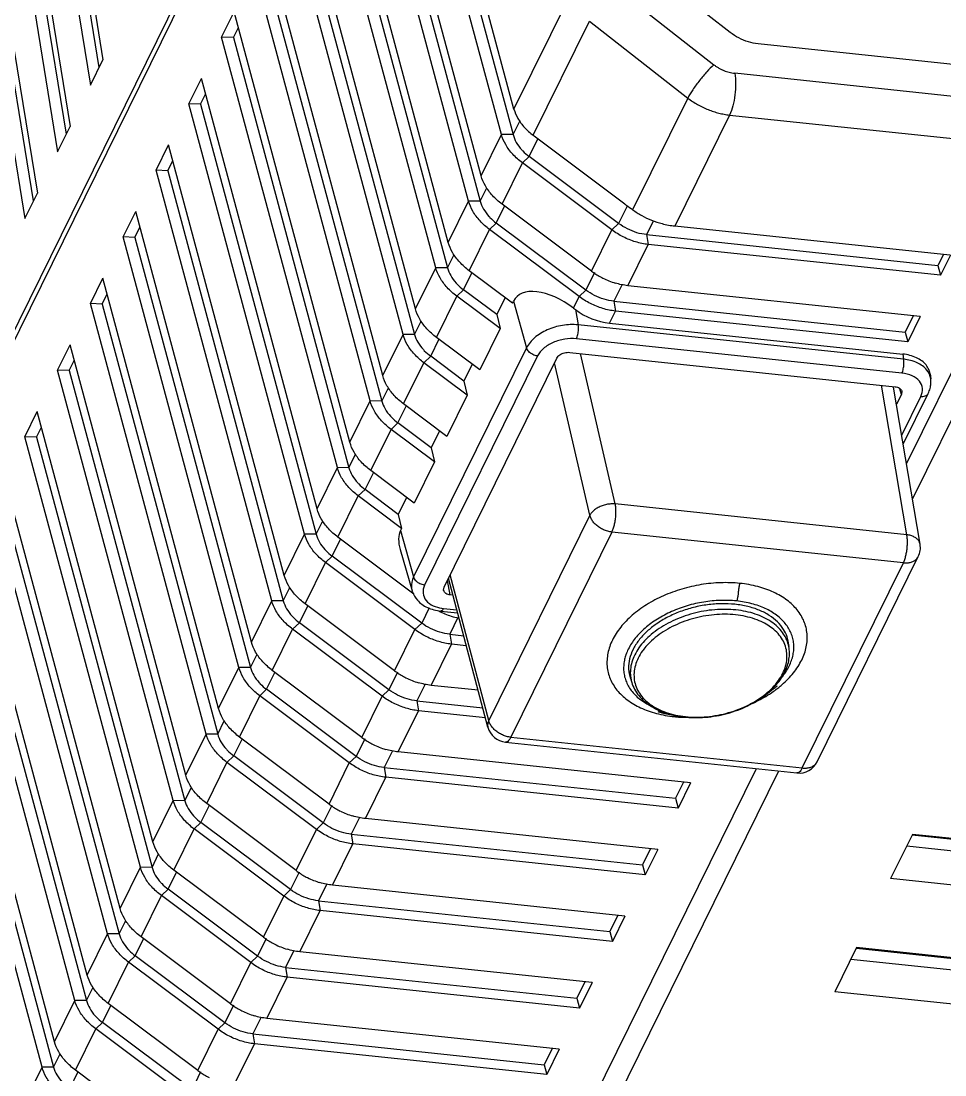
# Model space of a CAD drawing. Header units: millimetres. Extents: x 10368 to 13229, y -13270 to -11269.
# Drawn here: x 12206.8 to 12252.3, y -13007.7 to -12955.7 of the extents above; entities that cross this region are included whole.
import ezdxf

# ---------------------------------------------------------------- set-up
doc = ezdxf.new("R2010")
doc.units = ezdxf.units.MM

# ---------------------------------------------------------------- blocks, each defined once
blk = doc.blocks.new('u59')
at = {"color": 7, "linetype": 'Continuous'}
for p, q in [((320.099, 728.519), (377.836, 845.779)), ((321.196, 728.403), (375.279, 838.242)), ((336.591, 664.301), (419.707, 833.107)), ((336.658, 663.944), (419.76, 832.721)), ((350.328, 746.565), (354.738, 743.261)), ((357.385, 745.147), (356.384, 743.114)), ((272.368, 744.148), (317.319, 739.398)), ((348.568, 743.351), (348.993, 744.215)), ((348.993, 744.215), (353.403, 740.911)), ((349.327, 744.532), (353.737, 741.228)), ((355.02, 744.195), (354.595, 743.332)), ((346.918, 743.998), (345.917, 741.965)), ((330.898, 742.235), (331.514, 743.487)), ((331.643, 742.998), (331.514, 743.487)), ((331.514, 743.487), (345.917, 741.965)), ((348.711, 743.281), (347.71, 741.248)), ((348.711, 743.281), (353.121, 739.977)), ((354.738, 743.261), (353.737, 741.228)), ((355.813, 743.119), (355.487, 742.458)), ((361.509, 721.914), (355.813, 743.119)), ((355.813, 743.119), (356.384, 743.114)), ((356.384, 743.114), (362.086, 721.89)), ((331.249, 742.198), (331.643, 742.998)), ((345.997, 741.482), (331.643, 742.998)), ((316.527, 737.788), (272.428, 742.447)), ((330.898, 742.235), (345.301, 740.714)), ((271.298, 741.974), (316.249, 737.225)), ((316.252, 737.252), (272.39, 741.887)), ((345.59, 740.655), (345.997, 741.482)), ((345.997, 741.482), (345.917, 741.965)), ((355.768, 741.863), (354.767, 739.83)), ((355.768, 741.863), (361.469, 720.639)), ((347.376, 740.931), (347.71, 741.248)), ((347.71, 741.248), (352.12, 737.944)), ((353.403, 740.911), (353.737, 741.228)), ((345.301, 740.714), (344.3, 738.681)), ((346.951, 740.067), (347.376, 740.931)), ((347.376, 740.931), (351.786, 737.627)), ((353.403, 740.911), (352.978, 740.047)), ((329.281, 738.951), (329.897, 740.203)), ((330.026, 739.714), (329.897, 740.203)), ((329.897, 740.203), (344.3, 738.681)), ((347.094, 739.997), (346.093, 737.964)), ((347.094, 739.997), (351.504, 736.693)), ((353.121, 739.977), (352.12, 737.944)), ((316.249, 737.225), (317.319, 739.398)), ((329.632, 738.914), (330.026, 739.714)), ((344.38, 738.198), (330.026, 739.714)), ((354.196, 739.835), (353.87, 739.174)), ((359.892, 718.63), (354.196, 739.835)), ((354.196, 739.835), (354.767, 739.83)), ((354.767, 739.83), (360.468, 718.606)), ((329.281, 738.951), (343.684, 737.43)), ((269.619, 738.565), (314.571, 733.816)), ((344.38, 738.198), (344.3, 738.681)), ((354.151, 738.579), (353.15, 736.546)), ((354.151, 738.579), (359.852, 717.354)), ((343.973, 737.371), (344.38, 738.198)), ((345.759, 737.646), (346.093, 737.964)), ((346.093, 737.964), (350.503, 734.66)), ((351.786, 737.627), (352.12, 737.944)), ((343.684, 737.43), (342.683, 735.397)), ((345.334, 736.783), (345.759, 737.646)), ((345.759, 737.646), (350.169, 734.342)), ((351.786, 737.627), (351.361, 736.763)), ((313.778, 732.205), (269.679, 736.864)), ((327.664, 735.667), (328.28, 736.918)), ((328.409, 736.43), (328.28, 736.918)), ((328.28, 736.918), (342.683, 735.397)), ((268.549, 736.391), (313.5, 731.642)), ((313.503, 731.669), (269.641, 736.304)), ((328.015, 735.63), (328.409, 736.43)), ((342.763, 734.914), (328.409, 736.43)), ((345.477, 736.713), (344.476, 734.68)), ((345.477, 736.713), (349.887, 733.409)), ((351.504, 736.693), (350.503, 734.66)), ((352.579, 736.551), (352.253, 735.89)), ((358.275, 715.346), (352.579, 736.551)), ((352.579, 736.551), (353.15, 736.546)), ((353.15, 736.546), (358.851, 715.322)), ((327.664, 735.667), (342.067, 734.145)), ((342.763, 734.914), (342.683, 735.397)), ((352.534, 735.295), (351.533, 733.262)), ((352.534, 735.295), (358.235, 714.07)), ((342.356, 734.087), (342.763, 734.914)), ((343.717, 733.499), (344.142, 734.362)), ((344.142, 734.362), (344.476, 734.68)), ((344.142, 734.362), (348.552, 731.058)), ((344.476, 734.68), (348.886, 731.376)), ((350.169, 734.342), (349.744, 733.479)), ((350.169, 734.342), (350.503, 734.66)), ((313.5, 731.642), (314.571, 733.816)), ((342.067, 734.145), (341.066, 732.113)), ((326.047, 732.383), (326.663, 733.634)), ((326.398, 732.346), (326.792, 733.146)), ((326.792, 733.146), (326.663, 733.634)), ((326.663, 733.634), (341.066, 732.113)), ((341.146, 731.63), (326.792, 733.146)), ((343.86, 733.429), (342.859, 731.396)), ((343.86, 733.429), (348.27, 730.125)), ((349.887, 733.409), (348.886, 731.376)), ((350.962, 733.267), (350.636, 732.605)), ((356.658, 712.062), (350.962, 733.267)), ((350.962, 733.267), (351.533, 733.262)), ((351.533, 733.262), (357.234, 712.037)), ((326.047, 732.383), (340.45, 730.861)), ((341.146, 731.63), (341.066, 732.113)), ((340.739, 730.803), (341.146, 731.63)), ((350.917, 732.011), (349.916, 729.978)), ((350.917, 732.011), (356.618, 710.786)), ((342.1, 730.215), (342.525, 731.078)), ((342.525, 731.078), (342.859, 731.396)), ((342.525, 731.078), (346.935, 727.774)), ((342.859, 731.396), (347.269, 728.092)), ((348.552, 731.058), (348.886, 731.376)), ((340.45, 730.861), (339.449, 728.828)), ((348.552, 731.058), (348.127, 730.195)), ((324.43, 729.099), (325.046, 730.35)), ((325.175, 729.862), (325.046, 730.35)), ((325.046, 730.35), (339.449, 728.828)), ((342.243, 730.145), (341.242, 728.112)), ((342.243, 730.145), (346.653, 726.841)), ((348.27, 730.125), (347.269, 728.092)), ((324.781, 729.062), (325.175, 729.862)), ((339.529, 728.345), (325.175, 729.862)), ((349.345, 729.983), (349.019, 729.321)), ((355.041, 708.778), (349.345, 729.983)), ((349.345, 729.983), (349.916, 729.978)), ((349.916, 729.978), (355.617, 708.753)), ((324.43, 729.099), (338.833, 727.577)), ((71.156, 728.487), (325.201, 701.646)), ((333.551, 727.097), (319.19, 728.615)), ((339.529, 728.345), (339.449, 728.828)), ((349.3, 728.727), (348.299, 726.694)), ((349.3, 728.727), (355.001, 707.502)), ((318.188, 728.062), (313.207, 717.946)), ((318.924, 728.368), (313.943, 718.252)), ((333.285, 726.851), (318.924, 728.368)), ((339.122, 727.518), (339.529, 728.345)), ((340.908, 727.794), (341.242, 728.112)), ((341.242, 728.112), (345.652, 724.808)), ((346.935, 727.774), (347.269, 728.092)), ((338.833, 727.577), (337.832, 725.544)), ((340.483, 726.931), (340.908, 727.794)), ((340.908, 727.794), (345.318, 724.49)), ((346.935, 727.774), (346.51, 726.911)), ((328.304, 716.734), (333.285, 726.851)), ((340.626, 726.86), (339.625, 724.828)), ((340.626, 726.86), (345.036, 723.557)), ((346.653, 726.841), (345.652, 724.808)), ((347.728, 726.699), (347.402, 726.037)), ((353.424, 705.494), (347.728, 726.699)), ((347.728, 726.699), (348.299, 726.694)), ((348.299, 726.694), (354, 705.469)), ((329.393, 715.908), (334.374, 726.024)), ((334.374, 726.024), (336.275, 718.847)), ((334.413, 726.359), (336.358, 719.016)), ((334.536, 725.893), (337.832, 725.544)), ((325.324, 725.75), (325.297, 725.754)), ((325.369, 725.742), (325.324, 725.75)), ((325.413, 725.735), (325.369, 725.742)), ((325.455, 725.727), (325.413, 725.735)), ((325.497, 725.719), (325.455, 725.727)), ((325.539, 725.711), (325.497, 725.719)), ((325.579, 725.702), (325.539, 725.711)), ((325.618, 725.694), (325.579, 725.702)), ((325.657, 725.685), (325.618, 725.694)), ((325.695, 725.676), (325.657, 725.685)), ((325.732, 725.668), (325.695, 725.676)), ((325.768, 725.659), (325.732, 725.668)), ((325.804, 725.65), (325.768, 725.659)), ((325.839, 725.641), (325.804, 725.65)), ((325.873, 725.632), (325.839, 725.641)), ((325.907, 725.622), (325.873, 725.632)), ((325.939, 725.613), (325.907, 725.622)), ((325.972, 725.604), (325.939, 725.613)), ((326.004, 725.595), (325.972, 725.604)), ((326.049, 725.581), (326.004, 725.595)), ((337.912, 725.061), (334.666, 725.404)), ((337.912, 725.061), (337.832, 725.544)), ((347.683, 725.443), (346.682, 723.41)), ((347.683, 725.443), (353.384, 704.218)), ((337.505, 724.234), (337.912, 725.061)), ((320.182, 724.339), (320.15, 724.311)), ((320.208, 724.361), (320.182, 724.339)), ((320.235, 724.384), (320.208, 724.361)), ((320.263, 724.408), (320.235, 724.384)), ((320.292, 724.432), (320.263, 724.408)), ((320.322, 724.456), (320.292, 724.432)), ((320.352, 724.481), (320.322, 724.456)), ((320.384, 724.505), (320.352, 724.481)), ((320.416, 724.53), (320.384, 724.505)), ((320.449, 724.556), (320.416, 724.53)), ((320.484, 724.582), (320.449, 724.556)), ((320.52, 724.609), (320.484, 724.582)), ((320.558, 724.636), (320.52, 724.609)), ((334.895, 724.538), (337.216, 724.293)), ((338.866, 723.647), (339.291, 724.51)), ((339.291, 724.51), (339.625, 724.828)), ((339.291, 724.51), (343.701, 721.206)), ((339.625, 724.828), (344.035, 721.524)), ((345.318, 724.49), (344.893, 723.627)), ((345.318, 724.49), (345.652, 724.808)), ((327.469, 723.565), (327.351, 724.058)), ((337.216, 724.293), (336.215, 722.26)), ((339.009, 723.576), (338.008, 721.543)), ((339.009, 723.576), (343.419, 720.272)), ((345.036, 723.557), (344.035, 721.524)), ((346.111, 723.415), (345.785, 722.753)), ((351.807, 702.21), (346.111, 723.415)), ((346.111, 723.415), (346.682, 723.41)), ((346.682, 723.41), (352.383, 702.185)), ((322.507, 696.174), (68.462, 723.016)), ((319.681, 721.899), (319.588, 722.383)), ((335.478, 722.338), (336.215, 722.26)), ((336.295, 721.777), (336.215, 722.26)), ((336.295, 721.777), (335.607, 721.85)), ((335.888, 720.95), (336.295, 721.777)), ((346.066, 722.159), (345.065, 720.126)), ((346.066, 722.159), (351.767, 700.934)), ((337.305, 720.476), (337.674, 721.226)), ((337.674, 721.226), (338.008, 721.543)), ((337.674, 721.226), (342.084, 717.922)), ((338.008, 721.543), (342.418, 718.24)), ((343.701, 721.206), (343.276, 720.343)), ((343.701, 721.206), (344.035, 721.524)), ((68.209, 720.959), (322.254, 694.118)), ((336.734, 720.628), (335.908, 720.716)), ((336.601, 720.505), (335.945, 720.574)), ((343.419, 720.272), (342.418, 718.24)), ((336.138, 719.845), (336.269, 719.831)), ((336.269, 719.831), (336.41, 719.123)), ((338.059, 719.793), (341.802, 716.988)), ((344.494, 720.131), (344.168, 719.469)), ((350.19, 698.926), (344.494, 720.131)), ((344.494, 720.131), (345.065, 720.126)), ((345.065, 720.126), (350.766, 698.901)), ((69.971, 719.202), (321.099, 692.668)), ((336.573, 719.454), (331.011, 708.156)), ((331.967, 708.055), (337.53, 719.353)), ((336.597, 719.602), (336.573, 719.454)), ((338.735, 717.602), (338.149, 719.632)), ((332.509, 707.652), (338.072, 718.949)), ((338.713, 716.653), (338.072, 718.949)), ((344.449, 718.874), (343.448, 716.841)), ((344.449, 718.874), (350.15, 697.65)), ((313.943, 718.252), (328.304, 716.734)), ((342.084, 717.922), (342.418, 718.24)), ((342.084, 717.922), (341.659, 717.059)), ((313.118, 717.338), (314.424, 709.585)), ((313.777, 716.867), (315.017, 709.501)), ((313.777, 716.867), (328.138, 715.35)), ((338.665, 716.556), (338.713, 716.653)), ((338.832, 715.863), (338.665, 716.556)), ((338.665, 716.556), (340.801, 714.955)), ((341.802, 716.988), (340.801, 714.955)), ((342.877, 716.846), (342.551, 716.185)), ((348.573, 695.641), (342.877, 716.846)), ((342.877, 716.846), (343.448, 716.841)), ((343.448, 716.841), (349.149, 695.617)), ((329.393, 715.908), (331.128, 708.394)), ((338.42, 715.026), (338.832, 715.863)), ((338.832, 715.863), (340.467, 714.638)), ((342.832, 715.59), (341.831, 713.557)), ((342.832, 715.59), (348.533, 694.366)), ((307.774, 703.487), (313.494, 715.104)), ((328.138, 715.35), (329.85, 707.934)), ((337.048, 713.272), (338.049, 715.304)), ((338.049, 715.304), (340.185, 713.704)), ((340.467, 714.638), (340.042, 713.775)), ((340.467, 714.638), (340.801, 714.955)), ((340.185, 713.704), (339.184, 711.671)), ((341.26, 713.562), (340.934, 712.901)), ((346.956, 692.357), (341.26, 713.562)), ((341.26, 713.562), (341.831, 713.557)), ((341.831, 713.557), (347.532, 692.333)), ((308.871, 703.371), (313.788, 713.358)), ((337.215, 712.579), (337.048, 713.272)), ((337.048, 713.272), (339.184, 711.671)), ((313.95, 712.401), (312.717, 709.897)), ((336.803, 711.742), (337.215, 712.579)), ((337.215, 712.579), (338.85, 711.354)), ((314.024, 711.959), (313.085, 710.05)), ((335.431, 709.987), (336.432, 712.02)), ((336.432, 712.02), (338.568, 710.42)), ((341.215, 712.306), (340.214, 710.273)), ((341.215, 712.306), (346.916, 691.082)), ((356.658, 712.062), (356.411, 711.56)), ((357.234, 712.037), (356.618, 710.786)), ((356.658, 712.062), (357.234, 712.037)), ((338.85, 711.354), (338.425, 710.49)), ((338.85, 711.354), (339.184, 711.671)), ((314.041, 709.949), (314.281, 710.436)), ((338.568, 710.42), (337.567, 708.387)), ((314.02, 709.787), (314.041, 709.949)), ((314.041, 709.949), (314.11, 709.672)), ((335.598, 709.295), (335.431, 709.987)), ((335.431, 709.987), (337.567, 708.387)), ((339.643, 710.278), (339.317, 709.617)), ((345.339, 689.073), (339.643, 710.278)), ((339.643, 710.278), (340.214, 710.273)), ((340.214, 710.273), (345.915, 689.049)), ((330.383, 707.877), (314.345, 709.572)), ((335.186, 708.458), (335.598, 709.295)), ((335.598, 709.295), (337.233, 708.07)), ((312.63, 708.929), (312.594, 709.176)), ((314.014, 708.898), (330.051, 707.204)), ((333.814, 706.703), (334.815, 708.736)), ((334.815, 708.736), (336.951, 707.136)), ((339.598, 709.022), (338.597, 706.989)), ((339.598, 709.022), (345.299, 687.797)), ((355.041, 708.778), (354.794, 708.275)), ((355.617, 708.753), (355.001, 707.502)), ((355.041, 708.778), (355.617, 708.753)), ((313.976, 707.961), (313.929, 708.216)), ((313.929, 708.216), (329.966, 706.521)), ((337.233, 708.07), (337.567, 708.387)), ((328.423, 706.434), (313.976, 707.961)), ((337.233, 708.07), (336.808, 707.206)), ((313.111, 706.11), (313.727, 707.361)), ((313.856, 706.873), (313.727, 707.361)), ((313.727, 707.361), (328.13, 705.84)), ((333.15, 705.355), (332.509, 707.652)), ((313.462, 706.073), (313.856, 706.873)), ((328.21, 705.357), (313.856, 706.873)), ((333.981, 706.011), (333.814, 706.703)), ((333.814, 706.703), (335.95, 705.103)), ((336.951, 707.136), (335.95, 705.103)), ((338.026, 706.994), (337.7, 706.333)), ((343.722, 685.789), (338.026, 706.994)), ((338.026, 706.994), (338.597, 706.989)), ((338.597, 706.989), (344.298, 685.764)), ((328.423, 706.434), (328.13, 705.84)), ((330.105, 705.768), (329.966, 706.521)), ((313.111, 706.11), (327.514, 704.588)), ((328.21, 705.357), (328.13, 705.84)), ((330.204, 705.694), (329.923, 705.123)), ((333.569, 705.174), (333.981, 706.011)), ((333.981, 706.011), (335.616, 704.785)), ((337.981, 705.738), (336.98, 703.705)), ((337.981, 705.738), (343.682, 684.513)), ((327.803, 704.53), (328.21, 705.357)), ((329.589, 704.805), (329.923, 705.123)), ((329.923, 705.123), (334.333, 701.819)), ((333.198, 705.452), (333.15, 705.355)), ((333.198, 705.452), (335.334, 703.852)), ((335.616, 704.785), (335.95, 705.103)), ((353.424, 705.494), (353.177, 704.991)), ((354, 705.469), (353.384, 704.218)), ((353.424, 705.494), (354, 705.469)), ((327.514, 704.588), (326.513, 702.556)), ((329.164, 703.942), (329.589, 704.805)), ((329.589, 704.805), (333.999, 701.501)), ((335.616, 704.785), (335.191, 703.922)), ((311.62, 703.081), (312.11, 704.077)), ((312.239, 703.589), (312.11, 704.077)), ((312.11, 704.077), (326.513, 702.556)), ((311.97, 703.044), (312.239, 703.589)), ((326.593, 702.072), (312.239, 703.589)), ((329.307, 703.872), (328.306, 701.839)), ((329.307, 703.872), (333.717, 700.568)), ((335.334, 703.852), (334.333, 701.819)), ((336.409, 703.71), (336.083, 703.048)), ((342.105, 682.505), (336.409, 703.71)), ((336.409, 703.71), (336.98, 703.705)), ((336.98, 703.705), (342.681, 682.48)), ((326.593, 702.072), (326.513, 702.556)), ((326.256, 701.39), (326.593, 702.072)), ((336.364, 702.454), (335.363, 700.421)), ((336.364, 702.454), (342.065, 681.229)), ((351.807, 702.21), (351.56, 701.707)), ((352.383, 702.185), (351.767, 700.934)), ((351.807, 702.21), (352.383, 702.185)), ((322.507, 696.174), (325.201, 701.646)), ((327.568, 700.701), (327.972, 701.521)), ((327.972, 701.521), (328.306, 701.839)), ((327.972, 701.521), (332.382, 698.217)), ((328.306, 701.839), (332.716, 698.535)), ((333.999, 701.501), (333.574, 700.638)), ((333.999, 701.501), (334.333, 701.819)), ((357.23, 701.277), (356.614, 700.026)), ((360.633, 680.296), (357.23, 701.277)), ((324.57, 695.335), (327.281, 700.843)), ((327.66, 700.563), (332.07, 697.259)), ((333.717, 700.568), (332.716, 698.535)), ((334.792, 700.426), (334.466, 699.764)), ((340.488, 679.221), (334.792, 700.426)), ((334.792, 700.426), (335.363, 700.421)), ((335.363, 700.421), (341.064, 679.196)), ((360.017, 679.044), (356.614, 700.026)), ((356.8, 700.403), (360.054, 680.34)), ((334.747, 699.17), (333.746, 697.137)), ((334.747, 699.17), (340.448, 677.945)), ((350.19, 698.926), (349.943, 698.423)), ((350.766, 698.901), (350.15, 697.65)), ((350.19, 698.926), (350.766, 698.901)), ((332.382, 698.217), (332.716, 698.535)), ((332.382, 698.217), (331.941, 697.322)), ((355.613, 697.993), (354.997, 696.742)), ((359.016, 677.012), (355.613, 697.993)), ((332.181, 697.175), (329.406, 691.543)), ((332.07, 697.259), (332.126, 697.217)), ((332.126, 697.217), (332.181, 697.175)), ((333.174, 697.142), (332.843, 696.469)), ((338.871, 675.937), (333.174, 697.142)), ((333.174, 697.142), (333.746, 697.137)), ((333.746, 697.137), (339.447, 675.912)), ((355.183, 697.119), (358.437, 677.056)), ((358.4, 675.76), (354.997, 696.742)), ((333.131, 695.881), (330.35, 690.234)), ((333.131, 695.881), (338.831, 674.661)), ((329.406, 691.543), (324.57, 695.335)), ((348.573, 695.641), (348.326, 695.139)), ((349.149, 695.617), (348.533, 694.366)), ((348.573, 695.641), (349.149, 695.617)), ((353.996, 694.709), (353.38, 693.458)), ((357.399, 673.727), (353.996, 694.709)), ((328.12, 689.898), (323.282, 693.692)), ((353.565, 693.835), (356.82, 673.772)), ((356.783, 672.476), (353.38, 693.458)), ((322.472, 692.101), (326.198, 689.179)), ((346.956, 692.357), (346.709, 691.855)), ((347.532, 692.333), (346.916, 691.082)), ((346.956, 692.357), (347.532, 692.333))]:
    blk.add_line(p, q, dxfattribs=at)
blk.add_lwpolyline([(320.754, 724.771), (320.744, 724.764), (320.722, 724.75), (320.7, 724.735), (320.679, 724.721), (320.658, 724.706), (320.637, 724.692), (320.617, 724.678), (320.597, 724.664), (320.558, 724.636)], dxfattribs=at)
for centre, radius, start, end in [((346.457, 740.261), 3.769, 55.1466, 63.2537), ((346.527, 740.365), 3.643, 53.164, 55.115), ((344.841, 736.988), 3.758, 63.1887, 73.2286), ((344.84, 736.977), 3.769, 55.1466, 63.2537), ((344.91, 737.081), 3.643, 53.164, 55.115), ((343.224, 733.704), 3.758, 63.1887, 73.2286), ((343.223, 733.693), 3.769, 55.1466, 63.2537), ((343.293, 733.797), 3.643, 53.164, 55.115), ((341.607, 730.42), 3.758, 63.1887, 73.2286), ((341.606, 730.409), 3.769, 55.1466, 63.2537), ((341.676, 730.513), 3.643, 53.164, 55.115), ((339.989, 727.136), 3.758, 63.1887, 73.2286), ((339.989, 727.125), 3.769, 55.1466, 63.2537), ((340.059, 727.229), 3.643, 53.164, 55.115), ((319.085, 727.62), 1, 83.9609, 153.8327), ((338.372, 723.852), 3.758, 63.1887, 73.2286), ((333.446, 726.103), 1, 14.8361, 83.9654), ((338.372, 723.84), 3.769, 55.1466, 63.2537), ((338.442, 723.945), 3.643, 53.164, 55.115), ((324.531, 719.098), 6.774, 85.8998, 88.8409), ((324.551, 719.393), 6.478, 83.9742, 85.8917), ((322.415, 721.88), 3.202, 141.6402, 146.1885), ((325.779, 723.404), 1.704, 20.3715, 22.5906), ((325.825, 723.42), 1.656, 10.1794, 20.3875), ((336.755, 720.567), 3.758, 63.1887, 73.2286), ((336.755, 720.556), 3.769, 55.1466, 63.2537), ((325.796, 723.414), 1.685, 5.1505, 10.1982), ((336.825, 720.66), 3.643, 53.164, 55.115), ((321.273, 722.436), 1.687, 181.3315, 181.7812), ((321.268, 722.435), 1.682, 181.7699, 194.0862), ((321.218, 722.697), 1.66, 190.8822, 202.9132), ((321.235, 722.428), 1.648, 194.1085, 198.8044), ((323.925, 724.507), 3.907, 312.5161, 313.134), ((335.207, 717.51), 3.521, 73.2244, 79.5445), ((335.138, 717.283), 3.758, 63.1887, 73.2286), ((336.399, 718.595), 1.921, 81.0951, 83.9881), ((337.098, 719.328), 1.094, 16.1056, 19.154), ((314.104, 717.504), 1, 153.7847, 189.5618), ((324.002, 697.465), 10.305, 52.9961, 53.6805), ((327.053, 700.863), 3.758, 63.1887, 73.2286), ((327.052, 700.852), 3.769, 55.1466, 63.2537), ((327.122, 700.956), 3.643, 53.164, 55.115), ((324.729, 697.329), 4.343, 61.0577, 75.2469), ((324.783, 697.419), 4.238, 53.8839, 61.107), ((304.051, 669.045), 39.38, 53.2851, 53.8494), ((304.394, 669.507), 38.804, 53.1615, 53.2839)]:
    blk.add_arc(centre, radius, start, end, dxfattribs=at)
for centre, major_axis, ratio, start_param, end_param in [((336.452, 718.346), (2.149, -1.864), 0.522124, 0.136328, 0.678734), ((328.798, 704.401), (2.289, -1.235), 0.714452, 1.376679, 2.092267), ((330.889, 707.049), (2.149, -1.864), 0.522124, -1.44033, 0.136328), ((325.77, 699.575), (2.756, -1.19), 0.623856, 1.810997, 2.034572)]:
    blk.add_ellipse(centre, major_axis=major_axis, ratio=ratio, start_param=start_param, end_param=end_param, dxfattribs=at)
for points, start_tangent, end_tangent in [([(355.354, 744.512), (355.824, 744.088), (356.175, 743.612), (356.384, 743.114)], (0.800328, -0.599562), (0.259432, -0.965761)), ([(355.652, 743.502), (355.382, 743.868), (355.334, 743.919)], (-0.498571, 0.866849), (-0.694739, 0.719262)), ([(354.738, 743.261), (355.208, 742.837)], (0.800328, -0.599562), (0.673612, -0.739085)), ([(355.813, 743.119), (355.652, 743.502)], (-0.259432, 0.965761), (-0.498571, 0.866849)), ([(355.208, 742.837), (355.559, 742.36)], (0.673612, -0.739085), (0.498589, -0.866839)), ([(355.559, 742.36), (355.768, 741.863)], (0.498589, -0.866839), (0.259432, -0.965761)), ([(345.917, 741.965), (346.541, 741.838), (347.152, 741.594), (347.71, 741.248)], (0.994465, -0.105072), (0.800328, -0.599562)), ([(345.997, 741.482), (346.477, 741.384), (346.947, 741.196), (347.376, 740.931)], (0.994465, -0.105072), (0.800328, -0.599562)), ([(353.737, 741.228), (354.207, 740.804), (354.558, 740.328), (354.767, 739.83)], (0.800328, -0.599562), (0.259432, -0.965761)), ([(345.301, 740.714), (345.925, 740.587)], (0.994465, -0.105072), (0.957663, -0.28789)), ([(353.717, 740.635), (353.403, 740.911)], (-0.694739, 0.719262), (-0.800328, 0.599562)), ([(354.035, 740.218), (353.765, 740.584), (353.717, 740.635)], (-0.498571, 0.866849), (-0.694739, 0.719262)), ([(353.121, 739.977), (353.591, 739.553)], (0.800328, -0.599562), (0.673612, -0.739085)), ([(354.196, 739.835), (354.035, 740.218)], (-0.259432, 0.965761), (-0.498571, 0.866849)), ([(353.591, 739.553), (353.942, 739.076)], (0.673612, -0.739085), (0.498589, -0.866839)), ([(353.942, 739.076), (354.151, 738.579)], (0.498589, -0.866839), (0.259432, -0.965761)), ([(344.3, 738.681), (344.924, 738.554), (345.535, 738.309), (346.093, 737.964)], (0.994465, -0.105072), (0.800328, -0.599562)), ([(344.38, 738.198), (344.86, 738.1), (345.33, 737.912), (345.759, 737.646)], (0.994465, -0.105072), (0.800328, -0.599562)), ([(352.12, 737.944), (352.59, 737.52), (352.941, 737.043), (353.15, 736.546)], (0.800328, -0.599562), (0.259432, -0.965761)), ([(343.684, 737.43), (344.308, 737.302)], (0.994465, -0.105072), (0.957663, -0.28789)), ([(352.1, 737.351), (351.786, 737.627)], (-0.694739, 0.719262), (-0.800328, 0.599562)), ([(352.418, 736.934), (352.148, 737.3), (352.1, 737.351)], (-0.498571, 0.866849), (-0.694739, 0.719262)), ([(352.579, 736.551), (352.418, 736.934)], (-0.259432, 0.965761), (-0.498571, 0.866849)), ([(351.504, 736.693), (351.974, 736.268)], (0.800328, -0.599562), (0.673612, -0.739085)), ([(351.974, 736.268), (352.325, 735.792)], (0.673612, -0.739085), (0.498589, -0.866839)), ([(352.325, 735.792), (352.534, 735.295)], (0.498589, -0.866839), (0.259432, -0.965761)), ([(342.683, 735.397), (343.307, 735.27), (343.918, 735.025), (344.476, 734.68)], (0.994465, -0.105072), (0.800328, -0.599562)), ([(342.763, 734.914), (343.243, 734.816), (343.713, 734.628), (344.142, 734.362)], (0.994465, -0.105072), (0.800328, -0.599562)), ([(350.483, 734.067), (350.169, 734.342)], (-0.694739, 0.719262), (-0.800328, 0.599562)), ([(350.503, 734.66), (350.973, 734.236), (351.324, 733.759), (351.533, 733.262)], (0.800328, -0.599562), (0.259432, -0.965761)), ([(342.067, 734.145), (342.691, 734.018)], (0.994465, -0.105072), (0.957663, -0.28789)), ([(350.801, 733.65), (350.531, 734.016), (350.483, 734.067)], (-0.498571, 0.866849), (-0.694739, 0.719262)), ([(349.887, 733.409), (350.357, 732.984)], (0.800328, -0.599562), (0.673612, -0.739085)), ([(350.962, 733.267), (350.801, 733.65)], (-0.259432, 0.965761), (-0.498571, 0.866849)), ([(350.357, 732.984), (350.708, 732.508)], (0.673612, -0.739085), (0.498589, -0.866839)), ([(341.066, 732.113), (341.69, 731.985), (342.301, 731.741), (342.859, 731.396)], (0.994465, -0.105072), (0.800328, -0.599562)), ([(350.708, 732.508), (350.917, 732.011)], (0.498589, -0.866839), (0.259432, -0.965761)), ([(341.146, 731.63), (341.626, 731.532), (342.096, 731.344), (342.525, 731.078)], (0.994465, -0.105072), (0.800328, -0.599562)), ([(348.886, 731.376), (349.356, 730.951), (349.707, 730.475), (349.916, 729.978)], (0.800328, -0.599562), (0.259432, -0.965761)), ([(340.45, 730.861), (341.074, 730.734)], (0.994465, -0.105072), (0.957663, -0.28789)), ([(348.866, 730.783), (348.552, 731.058)], (-0.694739, 0.719262), (-0.800328, 0.599562)), ([(349.184, 730.365), (348.914, 730.732), (348.866, 730.783)], (-0.498571, 0.866849), (-0.694739, 0.719262)), ([(348.27, 730.125), (348.74, 729.7)], (0.800328, -0.599562), (0.673612, -0.739085)), ([(349.345, 729.983), (349.184, 730.365)], (-0.259432, 0.965761), (-0.498571, 0.866849)), ([(348.74, 729.7), (349.091, 729.224)], (0.673612, -0.739085), (0.498589, -0.866839)), ([(349.091, 729.224), (349.3, 728.727)], (0.498589, -0.866839), (0.259432, -0.965761)), ([(318.924, 728.368), (318.999, 728.494), (319.078, 728.577), (319.157, 728.614), (319.19, 728.614)], (0.441734, 0.897146), (0.993802, -0.111161)), ([(339.449, 728.828), (340.073, 728.701), (340.684, 728.457), (341.242, 728.112)], (0.994465, -0.105072), (0.800328, -0.599562)), ([(318.924, 728.368), (318.723, 728.371), (318.541, 728.338), (318.384, 728.27), (318.262, 728.171), (318.188, 728.062)], (-0.994465, 0.105072), (-0.442477, -0.89678)), ([(339.529, 728.345), (340.009, 728.248), (340.479, 728.06), (340.908, 727.794)], (0.994465, -0.105072), (0.800328, -0.599562)), ([(347.269, 728.092), (347.739, 727.667), (348.09, 727.191), (348.299, 726.694)], (0.800328, -0.599562), (0.259432, -0.965761)), ([(338.833, 727.577), (339.457, 727.45)], (0.994465, -0.105072), (0.957663, -0.28789)), ([(347.249, 727.499), (346.935, 727.774)], (-0.694739, 0.719262), (-0.800328, 0.599562)), ([(347.566, 727.081), (347.297, 727.448), (347.249, 727.499)], (-0.498571, 0.866849), (-0.694739, 0.719262)), ([(333.285, 726.851), (333.36, 726.976), (333.439, 727.06), (333.518, 727.096), (333.551, 727.097)], (0.441734, 0.897146), (0.993802, -0.111161)), ([(347.728, 726.699), (347.566, 727.081)], (-0.259432, 0.965761), (-0.498571, 0.866849)), ([(333.285, 726.851), (333.493, 726.811), (333.699, 726.737), (333.893, 726.632), (334.065, 726.501), (334.207, 726.351), (334.311, 726.189), (334.374, 726.024)], (0.994465, -0.105072), (0.240275, -0.970705)), ([(346.653, 726.841), (347.123, 726.416)], (0.800328, -0.599562), (0.673612, -0.739085)), ([(347.123, 726.416), (347.474, 725.94)], (0.673612, -0.739085), (0.498589, -0.866839)), ([(327.351, 724.058), (327.231, 724.401), (327.038, 724.724), (326.776, 725.018), (326.449, 725.277), (326.063, 725.496), (325.626, 725.669), (325.148, 725.793), (324.638, 725.865), (324.108, 725.886), (323.565, 725.855), (323.022, 725.773), (322.488, 725.641), (321.973, 725.463), (321.486, 725.241), (321.037, 724.979), (320.634, 724.683), (320.286, 724.356), (320.001, 724.007), (319.782, 723.641)], (-0.233121, 0.972448), (-0.441734, -0.897146)), ([(334.374, 726.024), (334.421, 726.176), (334.42, 726.325), (334.413, 726.359)], (0.426032, 0.904708), (-0.25725, 0.966345)), ([(347.474, 725.94), (347.683, 725.443)], (0.498589, -0.866839), (0.259432, -0.965761)), ([(327.008, 722.95), (327.147, 723.311), (327.211, 723.672), (327.199, 724.026), (327.11, 724.366), (326.947, 724.685), (326.712, 724.976), (326.411, 725.233), (326.049, 725.452), (325.635, 725.627), (325.176, 725.756), (324.682, 725.835), (324.162, 725.863), (323.628, 725.839), (323.091, 725.765), (322.56, 725.64), (322.048, 725.469), (321.564, 725.254), (321.119, 724.999), (320.72, 724.711), (320.378, 724.394), (320.098, 724.056), (319.886, 723.703)], (0.441734, 0.897146), (-0.441734, -0.897146)), ([(321.997, 719.267), (322.937, 719.234), (323.904, 719.329), (324.859, 719.547), (325.767, 719.881), (326.592, 720.317), (326.963, 720.569), (327.302, 720.839), (327.606, 721.126), (327.871, 721.427), (328.095, 721.739), (328.276, 722.059), (328.412, 722.383), (328.501, 722.709), (328.544, 723.033), (328.54, 723.353), (328.488, 723.665), (328.388, 723.966), (328.243, 724.254), (328.054, 724.525), (327.821, 724.777), (327.548, 725.008), (326.892, 725.397), (326.515, 725.551), (326.109, 725.676), (325.231, 725.835)], (0.994465, -0.105072), (-0.994465, 0.105072)), ([(325.231, 725.835), (325.212, 725.804), (325.193, 725.782), (325.191, 725.78)], (-0.441734, -0.897146), (-0.759419, -0.650602)), ([(337.832, 725.544), (338.456, 725.417), (339.067, 725.173), (339.625, 724.828)], (0.994465, -0.105072), (0.800328, -0.599562)), ([(321.379, 725.185), (320.636, 724.785), (320.265, 724.534), (320.087, 724.398)], (-0.908502, -0.41788), (-0.781163, -0.624327)), ([(327.63, 722.837), (327.688, 723.059), (327.724, 723.335), (327.72, 723.606), (327.676, 723.872), (327.591, 724.128), (327.468, 724.372), (327.307, 724.603), (327.11, 724.817), (326.877, 725.013), (326.483, 725.262)], (0.303373, 0.952872), (-0.883096, 0.469193)), ([(337.912, 725.061), (338.392, 724.964), (338.862, 724.776), (339.291, 724.51)], (0.994465, -0.105072), (0.800328, -0.599562)), ([(320.087, 724.398), (319.925, 724.263), (319.622, 723.976), (319.357, 723.675), (319.133, 723.363), (318.952, 723.044), (318.816, 722.719), (318.726, 722.394), (318.683, 722.069), (318.688, 721.749), (318.74, 721.438), (318.839, 721.136), (318.984, 720.849), (319.174, 720.577), (319.406, 720.325), (319.679, 720.094), (320.336, 719.706), (320.713, 719.552), (321.118, 719.426), (321.997, 719.267)], (-0.781163, -0.624327), (0.994465, -0.105072)), ([(345.632, 724.215), (345.318, 724.49)], (-0.694739, 0.719262), (-0.800328, 0.599562)), ([(345.652, 724.808), (346.122, 724.383), (346.473, 723.907), (346.682, 723.41)], (0.800328, -0.599562), (0.259432, -0.965761)), ([(327.18, 722.793), (327.321, 723.152), (327.389, 723.511), (327.385, 723.864), (327.351, 724.058)], (0.441734, 0.897146), (-0.233052, 0.972464)), ([(337.216, 724.293), (337.84, 724.166)], (0.994465, -0.105072), (0.957663, -0.28789)), ([(345.949, 723.797), (345.68, 724.164), (345.632, 724.215)], (-0.498571, 0.866849), (-0.694739, 0.719262)), ([(346.111, 723.415), (345.949, 723.797)], (-0.259432, 0.965761), (-0.498571, 0.866849)), ([(319.755, 723.661), (319.724, 723.615), (319.57, 723.344), (319.455, 723.068), (319.379, 722.791), (319.342, 722.515), (319.346, 722.244), (319.391, 721.978), (319.475, 721.722), (319.598, 721.478), (319.759, 721.247), (319.836, 721.157)], (-0.555868, -0.831271), (0.669544, -0.742772)), ([(319.782, 723.641), (319.653, 723.323), (319.578, 723.004), (319.556, 722.69), (319.588, 722.383)], (-0.441734, -0.897146), (0.188507, -0.982072)), ([(319.886, 723.703), (319.746, 723.342), (319.682, 722.981), (319.694, 722.627), (319.783, 722.287), (319.947, 721.968), (320.181, 721.677), (320.482, 721.42), (320.781, 721.234)], (-0.441734, -0.897146), (0.88075, -0.473582)), ([(326.596, 721.656), (326.982, 722.081), (327.263, 722.531), (327.431, 722.993), (327.48, 723.453), (327.474, 723.566)], (0.72975, 0.683714), (-0.089815, 0.995959)), ([(345.036, 723.557), (345.506, 723.132)], (0.800328, -0.599562), (0.673612, -0.739085)), ([(319.689, 722.051), (319.794, 721.841), (320.011, 721.545), (320.293, 721.279), (320.633, 721.048), (321.027, 720.857), (321.466, 720.71), (321.943, 720.608), (322.449, 720.555), (322.973, 720.551), (323.507, 720.595), (324.041, 720.688), (324.563, 720.827), (325.066, 721.011), (325.539, 721.234), (325.974, 721.494), (326.362, 721.786), (326.696, 722.104), (326.971, 722.441), (327.18, 722.793)], (0.38881, -0.921318), (0.441734, 0.897146)), ([(322.159, 720.133), (322.958, 720.106), (323.78, 720.186), (324.592, 720.371), (325.363, 720.655), (326.064, 721.026), (326.38, 721.24), (326.668, 721.47), (326.926, 721.714), (327.151, 721.97), (327.342, 722.235), (327.496, 722.506), (327.611, 722.782), (327.63, 722.837)], (0.994465, -0.105072), (0.303373, 0.952872)), ([(326.734, 722.514), (326.796, 722.597), (327.008, 722.95)], (0.608616, 0.793465), (0.441734, 0.897146)), ([(345.506, 723.132), (345.857, 722.656)], (0.673612, -0.739085), (0.498589, -0.866839)), ([(320.781, 721.234), (320.844, 721.201), (321.258, 721.026), (321.717, 720.897), (322.211, 720.818), (322.731, 720.79), (323.265, 720.814), (323.802, 720.889), (324.333, 721.013), (324.845, 721.184), (325.329, 721.4), (325.774, 721.654), (326.173, 721.942), (326.515, 722.259), (326.734, 722.514)], (0.88075, -0.473582), (0.608616, 0.793465)), ([(336.215, 722.26), (336.839, 722.133), (337.45, 721.889), (338.008, 721.543)], (0.994465, -0.105072), (0.800328, -0.599562)), ([(345.857, 722.656), (346.066, 722.158)], (0.498589, -0.866839), (0.259432, -0.965761)), ([(319.674, 721.896), (319.845, 721.538), (320.145, 721.166), (320.548, 720.847), (321.042, 720.591), (321.612, 720.406), (322.24, 720.298)], (0.322227, -0.946662), (0.994465, -0.105072)), ([(336.295, 721.777), (336.775, 721.679), (337.245, 721.492), (337.674, 721.226)], (0.994465, -0.105072), (0.800328, -0.599562)), ([(322.24, 720.298), (322.907, 720.269), (323.593, 720.321), (324.278, 720.453), (324.94, 720.659), (325.559, 720.934), (326.116, 721.27), (326.565, 721.627)], (0.994465, -0.105072), (0.73708, 0.675806)), ([(344.015, 720.931), (343.701, 721.206)], (-0.694739, 0.719262), (-0.800328, 0.599562)), ([(344.035, 721.524), (344.505, 721.099), (344.856, 720.623), (345.065, 720.126)], (0.800328, -0.599562), (0.259432, -0.965761)), ([(319.836, 721.157), (319.957, 721.033), (320.189, 720.837), (320.747, 720.506), (321.068, 720.375), (321.412, 720.269), (322.159, 720.133)], (0.669544, -0.742772), (0.994465, -0.105072)), ([(344.332, 720.513), (344.063, 720.879), (344.015, 720.931)], (-0.498571, 0.866849), (-0.694739, 0.719262)), ([(336.601, 720.505), (336.689, 720.617), (336.733, 720.622)], (0.441734, 0.897146), (0.994224, -0.107327)), ([(337.61, 719.745), (337.462, 720.105), (337.104, 720.373), (336.697, 720.492)], (-0.089221, 0.996012), (-0.987893, 0.155138)), ([(337.397, 720.452), (336.734, 720.628)], (-0.907376, 0.42032), (-0.994465, 0.105072)), ([(337.889, 720.095), (337.397, 720.452)], (-0.664799, 0.747022), (-0.907376, 0.42032)), ([(343.419, 720.272), (343.889, 719.848)], (0.800328, -0.599562), (0.673612, -0.739085)), ([(344.494, 720.131), (344.332, 720.513)], (-0.259432, 0.965761), (-0.498571, 0.866849)), ([(321.997, 719.267), (322.014, 719.307), (322.028, 719.353), (322.049, 719.458), (322.062, 719.546), (322.072, 719.638), (322.09, 719.825), (322.102, 719.914), (322.116, 719.997), (322.135, 720.071), (322.159, 720.133)], (0.441734, 0.897146), (0.441734, 0.897146)), ([(336.269, 719.831), (336.48, 719.763), (336.592, 719.625), (336.597, 719.602)], (0.994465, -0.105072), (0.166885, -0.985976)), ([(337.53, 719.353), (337.61, 719.745)], (0.441734, 0.897146), (-0.089221, 0.996012)), ([(338.131, 719.687), (337.889, 720.095)], (-0.327973, 0.944687), (-0.664799, 0.747022)), ([(343.889, 719.848), (344.24, 719.372)], (0.673612, -0.739085), (0.498589, -0.866839)), ([(337.53, 719.353), (337.766, 719.282), (337.851, 719.232)], (0.994465, -0.105072), (0.82529, -0.564709)), ([(337.851, 719.232), (337.963, 719.135)], (0.82529, -0.564709), (0.675265, -0.737575)), ([(337.963, 719.135), (338.072, 718.949)], (0.675265, -0.737575), (0.268877, -0.963175)), ([(338.072, 718.949), (338.179, 719.473), (338.148, 719.631)], (0.441734, 0.897146), (-0.284383, 0.958711)), ([(344.24, 719.372), (344.449, 718.874)], (0.498589, -0.866839), (0.259432, -0.965761)), ([(313.943, 718.252), (313.742, 718.255), (313.56, 718.222), (313.403, 718.154), (313.281, 718.054), (313.207, 717.946)], (-0.994465, 0.105072), (-0.442487, -0.896775)), ([(313.943, 718.252), (313.876, 718.09), (313.82, 717.899), (313.778, 717.689), (313.752, 717.47), (313.743, 717.253), (313.751, 717.048), (313.777, 716.867)], (-0.441734, -0.897146), (0.195923, -0.980619)), ([(342.418, 718.24), (342.888, 717.815), (343.239, 717.339), (343.448, 716.841)], (0.800328, -0.599562), (0.259432, -0.965761)), ([(342.398, 717.646), (342.084, 717.922)], (-0.694739, 0.719262), (-0.800328, 0.599562)), ([(342.715, 717.229), (342.445, 717.595), (342.398, 717.646)], (-0.498571, 0.866849), (-0.694739, 0.719262)), ([(313.118, 717.338), (313.119, 717.334), (313.168, 717.199), (313.265, 717.08), (313.403, 716.982), (313.577, 716.909), (313.777, 716.867)], (0.165906, -0.986142), (0.992084, -0.125575)), ([(342.877, 716.846), (342.715, 717.229)], (-0.259432, 0.965761), (-0.498571, 0.866849)), ([(328.304, 716.734), (328.237, 716.572), (328.181, 716.382), (328.139, 716.172), (328.113, 715.953), (328.104, 715.736), (328.112, 715.531), (328.138, 715.35)], (-0.441734, -0.897146), (0.195923, -0.980619)), ([(328.304, 716.734), (328.512, 716.695), (328.718, 716.62), (328.912, 716.515), (329.084, 716.385), (329.226, 716.235), (329.33, 716.073), (329.393, 715.908)], (0.994465, -0.105072), (0.240275, -0.970705)), ([(341.802, 716.988), (342.272, 716.564)], (0.800328, -0.599562), (0.673612, -0.739085)), ([(342.272, 716.564), (342.623, 716.087)], (0.673612, -0.739085), (0.498589, -0.866839)), ([(342.623, 716.087), (342.832, 715.59)], (0.498589, -0.866839), (0.259432, -0.965761)), ([(328.138, 715.35), (328.352, 715.348), (328.572, 715.379), (328.787, 715.44), (328.986, 715.528), (329.159, 715.639), (329.297, 715.768), (329.393, 715.908)], (0.996444, -0.084256), (0.45797, 0.888967)), ([(340.78, 714.362), (340.467, 714.638)], (-0.694739, 0.719262), (-0.800328, 0.599562)), ([(340.801, 714.955), (341.271, 714.531), (341.622, 714.055), (341.831, 713.557)], (0.800328, -0.599562), (0.259432, -0.965761)), ([(341.098, 713.945), (340.828, 714.311), (340.78, 714.362)], (-0.498571, 0.866849), (-0.694739, 0.719262)), ([(341.26, 713.562), (341.098, 713.945)], (-0.259432, 0.965761), (-0.498571, 0.866849)), ([(340.185, 713.704), (340.655, 713.28)], (0.800328, -0.599562), (0.673612, -0.739085)), ([(340.655, 713.28), (341.006, 712.803)], (0.673612, -0.739085), (0.498589, -0.866839)), ([(341.006, 712.803), (341.215, 712.306)], (0.498589, -0.866839), (0.259432, -0.965761)), ([(339.163, 711.078), (338.85, 711.354)], (-0.694739, 0.719262), (-0.800328, 0.599562)), ([(339.184, 711.671), (339.654, 711.247), (340.005, 710.771), (340.214, 710.273)], (0.800328, -0.599562), (0.259432, -0.965761)), ([(339.481, 710.661), (339.211, 711.027), (339.163, 711.078)], (-0.498571, 0.866849), (-0.694739, 0.719262)), ([(338.568, 710.42), (339.038, 709.996)], (0.800328, -0.599562), (0.673612, -0.739085)), ([(339.643, 710.278), (339.481, 710.661)], (-0.259432, 0.965761), (-0.498571, 0.866849)), ([(312.717, 709.897), (312.624, 709.654)], (-0.441734, -0.897146), (-0.260376, -0.965507)), ([(313.085, 710.05), (312.869, 710.027), (312.727, 709.916), (312.717, 709.897)], (-0.994465, 0.105072), (-0.430855, -0.902421)), ([(313.085, 710.05), (313.004, 709.659)], (-0.441734, -0.897146), (0.089205, -0.996013)), ([(314.345, 709.572), (314.134, 709.64), (314.022, 709.779), (314.02, 709.787)], (-0.994465, 0.105072), (-0.234287, 0.972167)), ([(339.038, 709.996), (339.389, 709.519)], (0.673612, -0.739085), (0.498589, -0.866839)), ([(312.624, 709.654), (312.584, 709.412), (312.594, 709.176)], (-0.260376, -0.965507), (0.143481, -0.989653)), ([(313.004, 709.659), (313.153, 709.298), (313.51, 709.03), (314.014, 708.898)], (0.089205, -0.996013), (0.994465, -0.105072)), ([(339.389, 709.519), (339.598, 709.022)], (0.498589, -0.866839), (0.259432, -0.965761)), ([(312.594, 709.176), (312.785, 708.747)], (0.150824, -0.988561), (0.620737, -0.784019)), ([(312.63, 708.929), (312.686, 708.724), (312.823, 708.496), (313.029, 708.299), (313.297, 708.14), (313.617, 708.026), (313.976, 707.961)], (0.144155, -0.989555), (0.994465, -0.105072)), ([(312.785, 708.747), (313.256, 708.394), (313.929, 708.216)], (0.620737, -0.784019), (0.994465, -0.105072)), ([(314.014, 708.898), (313.945, 708.692), (313.914, 708.444), (313.929, 708.216)], (-0.441734, -0.897146), (0.181486, -0.983394)), ([(337.567, 708.387), (338.037, 707.963), (338.388, 707.486), (338.597, 706.989)], (0.800328, -0.599562), (0.259432, -0.965761)), ([(330.051, 707.204), (330.629, 707.222), (331.202, 707.391), (331.673, 707.686), (331.967, 708.055)], (0.994465, -0.105072), (0.441734, 0.897146)), ([(331.011, 708.156), (330.868, 707.999), (330.638, 707.897), (330.383, 707.877)], (-0.441734, -0.897146), (-0.994465, 0.105072)), ([(331.967, 708.055), (332.203, 707.985), (332.4, 707.838), (332.509, 707.652)], (0.994465, -0.105072), (0.268877, -0.963175)), ([(337.546, 707.794), (337.233, 708.07)], (-0.694739, 0.719262), (-0.800328, 0.599562)), ([(337.864, 707.377), (337.594, 707.743), (337.546, 707.794)], (-0.498571, 0.866849), (-0.694739, 0.719262)), ([(330.051, 707.204), (329.983, 706.998), (329.952, 706.749), (329.966, 706.521)], (-0.441734, -0.897146), (0.181486, -0.983394)), ([(329.966, 706.521), (330.739, 706.546), (331.493, 706.77), (332.115, 707.158), (332.509, 707.652)], (0.994465, -0.105072), (0.441734, 0.897146)), ([(338.026, 706.994), (337.864, 707.377)], (-0.259432, 0.965761), (-0.498571, 0.866849)), ([(336.951, 707.136), (337.421, 706.711)], (0.800328, -0.599562), (0.673612, -0.739085)), ([(337.421, 706.711), (337.772, 706.235)], (0.673612, -0.739085), (0.498589, -0.866839)), ([(337.772, 706.235), (337.981, 705.738)], (0.498589, -0.866839), (0.259432, -0.965761)), ([(328.13, 705.84), (328.754, 705.713), (329.365, 705.468), (329.923, 705.123)], (0.994465, -0.105072), (0.800328, -0.599562)), ([(328.21, 705.357), (328.69, 705.259), (329.159, 705.071), (329.589, 704.805)], (0.994465, -0.105072), (0.800328, -0.599562)), ([(335.95, 705.103), (336.42, 704.679), (336.771, 704.202), (336.98, 703.705)], (0.800328, -0.599562), (0.259432, -0.965761)), ([(327.514, 704.588), (328.138, 704.461)], (0.994465, -0.105072), (0.957663, -0.28789)), ([(335.929, 704.51), (335.616, 704.785)], (-0.694739, 0.719262), (-0.800328, 0.599562)), ([(336.247, 704.093), (335.977, 704.459), (335.929, 704.51)], (-0.498571, 0.866849), (-0.694739, 0.719262)), ([(336.409, 703.71), (336.247, 704.093)], (-0.259432, 0.965761), (-0.498571, 0.866849)), ([(335.334, 703.852), (335.804, 703.427)], (0.800328, -0.599562), (0.673612, -0.739085)), ([(335.804, 703.427), (336.155, 702.951)], (0.673612, -0.739085), (0.498589, -0.866839)), ([(326.513, 702.556), (327.137, 702.428), (327.748, 702.184), (328.306, 701.839)], (0.994465, -0.105072), (0.800328, -0.599562)), ([(336.155, 702.951), (336.364, 702.454)], (0.498589, -0.866839), (0.259432, -0.965761)), ([(326.593, 702.072), (327.073, 701.975), (327.542, 701.787), (327.972, 701.521)], (0.994465, -0.105072), (0.800328, -0.599562)), ([(334.312, 701.226), (333.999, 701.501)], (-0.694739, 0.719262), (-0.800328, 0.599562)), ([(334.333, 701.819), (334.803, 701.394), (335.154, 700.918), (335.363, 700.421)], (0.800328, -0.599562), (0.259432, -0.965761)), ([(334.63, 700.808), (334.36, 701.175), (334.312, 701.226)], (-0.498571, 0.866849), (-0.694739, 0.719262)), ([(333.717, 700.568), (334.187, 700.143)], (0.800328, -0.599562), (0.673612, -0.739085)), ([(334.792, 700.426), (334.63, 700.808)], (-0.259432, 0.965761), (-0.498571, 0.866849)), ([(334.187, 700.143), (334.538, 699.667)], (0.673612, -0.739085), (0.498589, -0.866839)), ([(334.538, 699.667), (334.747, 699.17)], (0.498589, -0.866839), (0.259432, -0.965761)), ([(332.716, 698.535), (333.186, 698.11), (333.537, 697.634), (333.746, 697.137)], (0.800328, -0.599562), (0.259432, -0.965761)), ([(332.692, 697.946), (332.382, 698.217)], (-0.696374, 0.717679), (-0.800328, 0.599562)), ([(333.013, 697.524), (332.743, 697.891), (332.692, 697.946)], (-0.498571, 0.866849), (-0.696374, 0.717679)), ([(333.174, 697.142), (333.013, 697.524)], (-0.259432, 0.965761), (-0.498571, 0.866849)), ([(332.613, 696.783), (332.181, 697.175)], (-0.672207, 0.740363), (-0.798175, 0.602426)), ([(332.936, 696.344), (332.613, 696.783)], (-0.498682, 0.866785), (-0.672207, 0.740363)), ([(333.131, 695.881), (332.936, 696.344)], (-0.259432, 0.965761), (-0.498682, 0.866785)), ([(322.254, 694.118), (322.207, 694.618), (322.239, 695.182), (322.344, 695.727), (322.507, 696.174)], (-0.186244, 0.982504), (0.441734, 0.897146)), ([(324.57, 695.335), (324.327, 695.508), (324.079, 695.659), (323.825, 695.792), (323.566, 695.906), (323.304, 696.002), (323.04, 696.078), (322.775, 696.136), (322.507, 696.174)], (-0.793654, 0.60837), (-0.994464, 0.105073)), ([(323.282, 693.692), (323.622, 694.038), (323.984, 694.469), (324.316, 694.924), (324.57, 695.335)], (0.738687, 0.674049), (0.477289, 0.878747)), ([(323.282, 693.692), (323.161, 693.78), (323.038, 693.857), (322.911, 693.924), (322.782, 693.982), (322.652, 694.031), (322.52, 694.069), (322.387, 694.098), (322.254, 694.118)], (-0.786916, 0.617061), (-0.994464, 0.105077)), ([(321.099, 692.668), (321.58, 692.568), (322.047, 692.375), (322.472, 692.101)], (0.994464, -0.105075), (0.786912, -0.617065))]:
    blk.add_spline(points, degree=3, dxfattribs=dict(at, start_tangent=start_tangent, end_tangent=end_tangent))

msp = doc.modelspace()

# ---------------------------------------------------------------- block references
at = {"rotation": 180}
msp.add_blockref('u59', (12564.199, -12264.161), dxfattribs=at)

doc.saveas('drawing.dxf')
